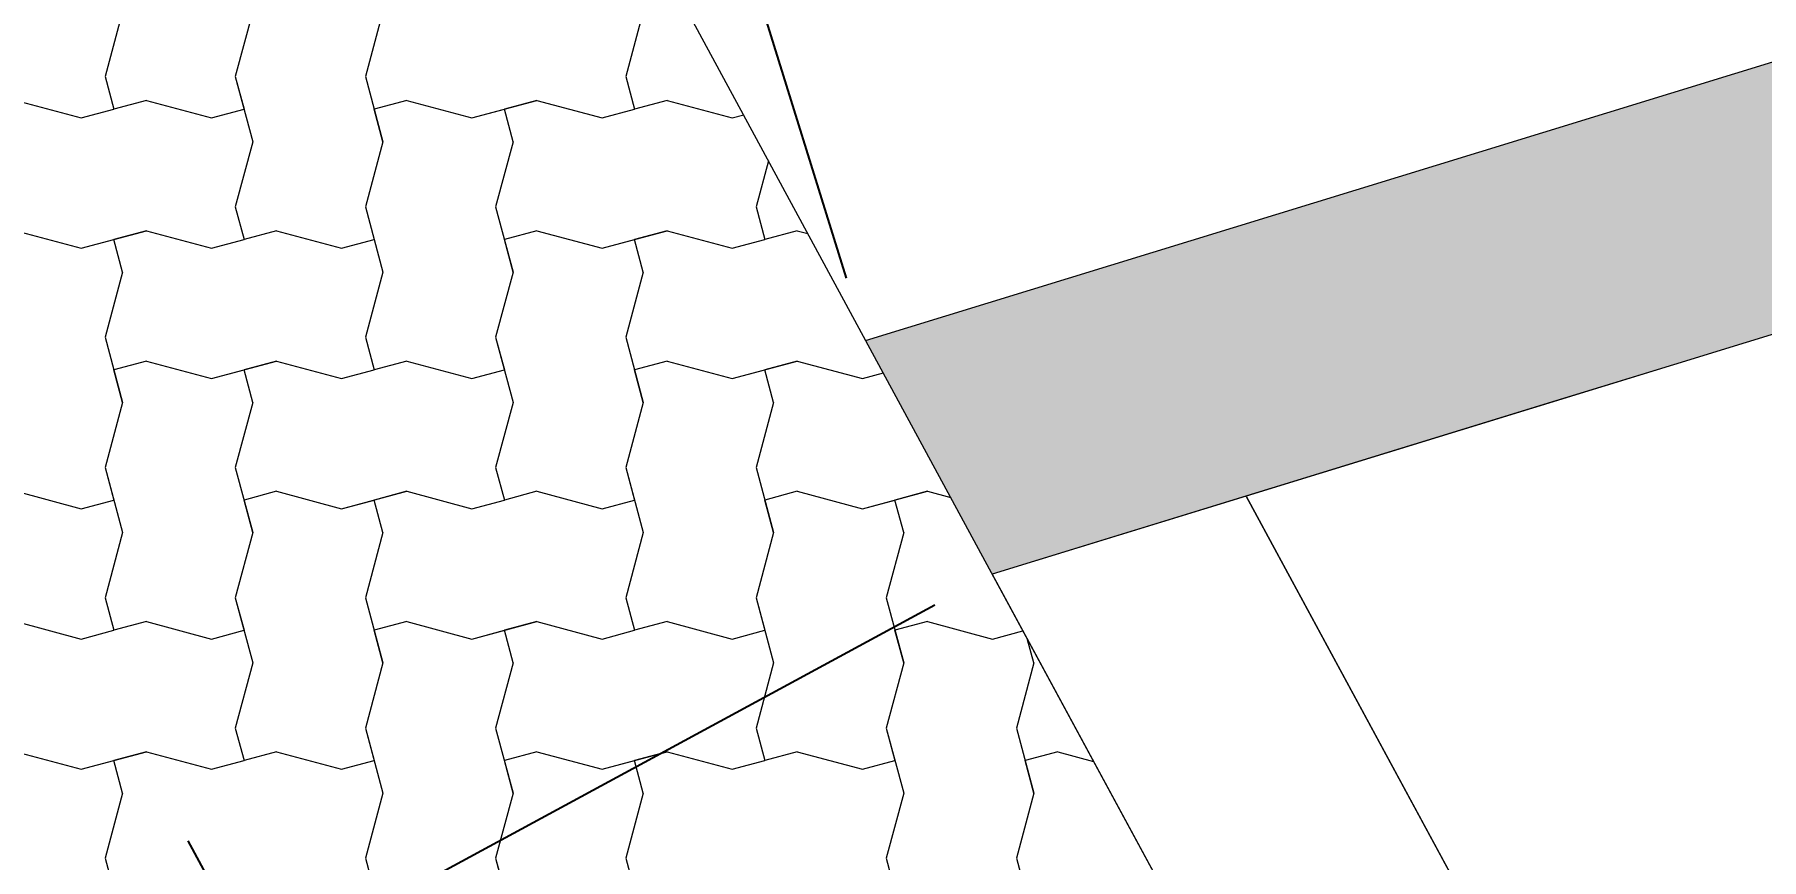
# Model space of a CAD drawing. Header units: metres. Extents: x -111189 to -108577, y -72951 to -72647.
# Drawn here: x -110204.92 to -110203.594, y -72654.143 to -72653.51 of the extents above; entities that cross this region are included whole.
import ezdxf

# ---------------------------------------------------------------- set-up
doc = ezdxf.new("R2010")
doc.units = ezdxf.units.M
doc.header["$MEASUREMENT"] = 0
doc.set_wipeout_variables(frame=1)
doc.linetypes.add('Wipeout_Contour', pattern=[1, 0, -1])
for name, color, linetype in [('00 - Muros - Pormenores', 7, 'Continuous'), ('02 - PASSEIOS', 7, 'Continuous'), ('07 - MUROS', 7, 'Continuous')]:
    doc.layers.add(name, color=color, linetype=linetype)
doc.styles.add('ESTILO_GERADO_3', font='AGENCYR.TTF')
doc.dimstyles.new('ESTILO_GERADO__2', dxfattribs={"dimtxt": 0.15, "dimasz": 0.057, "dimexe": 0.18, "dimexo": 0.05, "dimgap": 0, "dimtad": 1, "dimzin": 0, "dimdsep": 46, "dimtxsty": 'ESTILO_GERADO_3', "dimblk": 'ARROWHEAD_2', "dimblk1": 'ARROWHEAD_2', "dimblk2": 'ARROWHEAD_2', "dimcen": 0.09, "dimclrd": 7, "dimclre": 7, "dimclrt": 7, "dimadec": 0, "dimazin": 0, "dimtfac": 1, "dimtdec": 4, "dimtmove": 0, "dimatfit": 3, "dimfxl": 1, "dimtolj": 1, "dimtzin": 0, "dimarcsym": 0})

# ---------------------------------------------------------------- blocks, each defined once
blk = doc.blocks.new('Malha_6_1', base_point=(-111154.2753, -72928.9149))
at = {"layer": '07 - MUROS', "linetype": 'Continuous', "lineweight": 0}
blk.add_hatch(color=250, dxfattribs=at).paths.add_polyline_path([(-111154.2753, -72928.9149), (-111156.1365, -72929.5327), (-111159.09, -72930.4849), (-111164.2662, -72932.1225), (-111169.7538, -72933.8587), (-111170.2586, -72934.0184), (-111170.1617, -72934.1975), (-111169.6945, -72934.0497), (-111164.1649, -72932.3002), (-111159.0287, -72930.6752), (-111156.0735, -72929.7225), (-111154.2123, -72929.1048), (-111154.0247, -72929.0425), (-111154.0845, -72928.8516), (-111155.5736, -72924.1053), (-111156.9911, -72919.5843), (-111158.4787, -72914.7125), (-111159.2416, -72912.4995), (-111159.816, -72910.1515), (-111159.8677, -72909.9405), (-111160.0737, -72910.0093), (-111162.78, -72910.9139), (-111165.9934, -72911.9879), (-111178.3602, -72915.7838), (-111179.4098, -72916.106), (-111179.8807, -72916.2505), (-111179.7835, -72916.4299), (-111179.3505, -72916.2969), (-111178.3009, -72915.9747), (-111165.9179, -72912.1735), (-111162.7323, -72911.1088), (-111160.0103, -72910.199), (-111159.432, -72912.5631), (-111158.6677, -72914.7777), (-111157.2206, -72919.5177), (-111155.764, -72924.165)])
at = {"layer": '07 - MUROS', "color": 7, "linetype": 'Continuous', "lineweight": 13, "flags": 128}
blk.add_lwpolyline([(-111165.9179, -72912.1735), (-111178.3009, -72915.9747), (-111179.3505, -72916.2969), (-111179.7835, -72916.4299), (-111179.8807, -72916.2505), (-111179.4098, -72916.106), (-111178.3602, -72915.7838), (-111165.9934, -72911.9879)], dxfattribs=at)
blk = doc.blocks.new('*X25', base_point=(-110957.0649, -73026.2797))
at = {"layer": '02 - PASSEIOS', "color": 253, "linetype": 'Continuous', "lineweight": 9}
for p, q in [((-111180.4515, -72915.998), (-111180.4649, -72916.048)), ((-111180.3515, -72915.998), (-111180.3649, -72916.048)), ((-111180.3515, -72915.998), (-111180.3649, -72916.048)), ((-111180.2515, -72915.998), (-111180.2649, -72916.048)), ((-111180.0515, -72915.998), (-111180.0649, -72916.048)), ((-111180.4649, -72916.048), (-111180.4582, -72916.073)), ((-111180.3649, -72916.048), (-111180.3582, -72916.073)), ((-111180.3649, -72916.048), (-111180.3515, -72916.098)), ((-111180.2649, -72916.048), (-111180.2515, -72916.098)), ((-111180.0649, -72916.048), (-111180.0582, -72916.073)), ((-111180.5332, -72916.0663), (-111180.4832, -72916.0797)), ((-111180.5332, -72916.0663), (-111180.4832, -72916.0797)), ((-111180.4832, -72916.0797), (-111180.4582, -72916.073)), ((-111180.4832, -72916.0797), (-111180.4582, -72916.073)), ((-111180.4332, -72916.0663), (-111180.4582, -72916.073)), ((-111180.4332, -72916.0663), (-111180.3832, -72916.0797)), ((-111180.3832, -72916.0797), (-111180.3582, -72916.073)), ((-111180.2332, -72916.0663), (-111180.2582, -72916.073)), ((-111180.2332, -72916.0663), (-111180.2582, -72916.073)), ((-111180.2515, -72916.098), (-111180.2582, -72916.073)), ((-111180.2332, -72916.0663), (-111180.1832, -72916.0797)), ((-111180.2332, -72916.0663), (-111180.1832, -72916.0797)), ((-111180.1832, -72916.0797), (-111180.1332, -72916.0663)), ((-111180.1832, -72916.0797), (-111180.1582, -72916.073)), ((-111180.1332, -72916.0663), (-111180.1582, -72916.073)), ((-111180.1515, -72916.098), (-111180.1582, -72916.073)), ((-111180.1332, -72916.0663), (-111180.0832, -72916.0797)), ((-111180.1332, -72916.0663), (-111180.0832, -72916.0797)), ((-111180.0832, -72916.0797), (-111180.0582, -72916.073)), ((-111180.0832, -72916.0797), (-111180.0582, -72916.073)), ((-111180.0332, -72916.0663), (-111180.0582, -72916.073)), ((-111180.0332, -72916.0663), (-111179.9832, -72916.0797)), ((-111179.9832, -72916.0797), (-111179.9744, -72916.0774)), ((-111180.3515, -72916.098), (-111180.3649, -72916.148)), ((-111180.2515, -72916.098), (-111180.2649, -72916.148)), ((-111180.2515, -72916.098), (-111180.2649, -72916.148)), ((-111180.1515, -72916.098), (-111180.1649, -72916.148)), ((-111179.9554, -72916.1125), (-111179.9649, -72916.148)), ((-111180.3649, -72916.148), (-111180.3582, -72916.173)), ((-111180.2649, -72916.148), (-111180.2582, -72916.173)), ((-111180.2649, -72916.148), (-111180.2515, -72916.198)), ((-111180.1649, -72916.148), (-111180.1515, -72916.198)), ((-111179.9649, -72916.148), (-111179.9582, -72916.173)), ((-111180.5332, -72916.1663), (-111180.4832, -72916.1797)), ((-111180.5332, -72916.1663), (-111180.4832, -72916.1797)), ((-111180.4832, -72916.1797), (-111180.4332, -72916.1663)), ((-111180.4332, -72916.1663), (-111180.4582, -72916.173)), ((-111180.4332, -72916.1663), (-111180.3832, -72916.1797)), ((-111180.4332, -72916.1663), (-111180.3832, -72916.1797)), ((-111180.3332, -72916.1663), (-111180.3582, -72916.173)), ((-111180.3332, -72916.1663), (-111180.2832, -72916.1797)), ((-111180.1332, -72916.1663), (-111180.1582, -72916.173)), ((-111180.1332, -72916.1663), (-111180.1582, -72916.173)), ((-111180.1332, -72916.1663), (-111180.0832, -72916.1797)), ((-111180.1332, -72916.1663), (-111180.0832, -72916.1797)), ((-111180.0832, -72916.1797), (-111180.0332, -72916.1663)), ((-111180.0332, -72916.1663), (-111180.0582, -72916.173)), ((-111180.0332, -72916.1663), (-111179.9832, -72916.1797)), ((-111180.0332, -72916.1663), (-111179.9832, -72916.1797)), ((-111179.9332, -72916.1663), (-111179.9582, -72916.173)), ((-111179.9332, -72916.1663), (-111179.925, -72916.1685)), ((-111180.4832, -72916.1797), (-111180.4582, -72916.173)), ((-111180.4515, -72916.198), (-111180.4582, -72916.173)), ((-111180.3832, -72916.1797), (-111180.3582, -72916.173)), ((-111180.3832, -72916.1797), (-111180.3582, -72916.173)), ((-111180.2832, -72916.1797), (-111180.2582, -72916.173)), ((-111180.1515, -72916.198), (-111180.1582, -72916.173)), ((-111180.0832, -72916.1797), (-111180.0582, -72916.173)), ((-111180.0515, -72916.198), (-111180.0582, -72916.173)), ((-111179.9832, -72916.1797), (-111179.9582, -72916.173)), ((-111179.9832, -72916.1797), (-111179.9582, -72916.173)), ((-111180.4515, -72916.198), (-111180.4649, -72916.248)), ((-111180.2515, -72916.198), (-111180.2649, -72916.248)), ((-111180.1515, -72916.198), (-111180.1649, -72916.248)), ((-111180.1515, -72916.198), (-111180.1649, -72916.248)), ((-111180.0515, -72916.198), (-111180.0649, -72916.248)), ((-111180.4649, -72916.248), (-111180.4515, -72916.298)), ((-111180.2649, -72916.248), (-111180.2582, -72916.273)), ((-111180.1649, -72916.248), (-111180.1582, -72916.273)), ((-111180.1649, -72916.248), (-111180.1515, -72916.298)), ((-111180.0649, -72916.248), (-111180.0515, -72916.298)), ((-111180.4332, -72916.2663), (-111180.4582, -72916.273)), ((-111180.4332, -72916.2663), (-111180.4582, -72916.273)), ((-111180.4515, -72916.298), (-111180.4582, -72916.273)), ((-111180.4332, -72916.2663), (-111180.3832, -72916.2797)), ((-111180.4332, -72916.2663), (-111180.3832, -72916.2797)), ((-111180.3832, -72916.2797), (-111180.3332, -72916.2663)), ((-111180.3832, -72916.2797), (-111180.3582, -72916.273)), ((-111180.3332, -72916.2663), (-111180.3582, -72916.273)), ((-111180.3515, -72916.298), (-111180.3582, -72916.273)), ((-111180.3332, -72916.2663), (-111180.2832, -72916.2797)), ((-111180.3332, -72916.2663), (-111180.2832, -72916.2797)), ((-111180.2832, -72916.2797), (-111180.2582, -72916.273)), ((-111180.2832, -72916.2797), (-111180.2582, -72916.273)), ((-111180.2332, -72916.2663), (-111180.2582, -72916.273)), ((-111180.2332, -72916.2663), (-111180.1832, -72916.2797)), ((-111180.1832, -72916.2797), (-111180.1582, -72916.273)), ((-111180.0332, -72916.2663), (-111180.0582, -72916.273)), ((-111180.0332, -72916.2663), (-111180.0582, -72916.273)), ((-111180.0515, -72916.298), (-111180.0582, -72916.273)), ((-111180.0332, -72916.2663), (-111179.9832, -72916.2797)), ((-111180.0332, -72916.2663), (-111179.9832, -72916.2797)), ((-111179.9832, -72916.2797), (-111179.9332, -72916.2663)), ((-111179.9832, -72916.2797), (-111179.9582, -72916.273)), ((-111179.9332, -72916.2663), (-111179.9582, -72916.273)), ((-111179.9515, -72916.298), (-111179.9582, -72916.273)), ((-111179.9332, -72916.2663), (-111179.8832, -72916.2797)), ((-111179.9332, -72916.2663), (-111179.8832, -72916.2797)), ((-111179.8832, -72916.2797), (-111179.8671, -72916.2754)), ((-111179.8832, -72916.2797), (-111179.8671, -72916.2754)), ((-111180.4515, -72916.298), (-111180.4649, -72916.348)), ((-111180.4515, -72916.298), (-111180.4649, -72916.348)), ((-111180.3515, -72916.298), (-111180.3649, -72916.348)), ((-111180.1515, -72916.298), (-111180.1649, -72916.348)), ((-111180.0515, -72916.298), (-111180.0649, -72916.348)), ((-111180.0515, -72916.298), (-111180.0649, -72916.348)), ((-111179.9515, -72916.298), (-111179.9649, -72916.348)), ((-111180.4649, -72916.348), (-111180.4582, -72916.373)), ((-111180.4649, -72916.348), (-111180.4515, -72916.398)), ((-111180.3649, -72916.348), (-111180.3515, -72916.398)), ((-111180.1649, -72916.348), (-111180.1582, -72916.373)), ((-111180.0649, -72916.348), (-111180.0582, -72916.373)), ((-111180.0649, -72916.348), (-111180.0515, -72916.398)), ((-111179.9649, -72916.348), (-111179.9515, -72916.398)), ((-111180.5332, -72916.3663), (-111180.4832, -72916.3797)), ((-111180.3332, -72916.3663), (-111180.3582, -72916.373)), ((-111180.3332, -72916.3663), (-111180.3582, -72916.373)), ((-111180.3332, -72916.3663), (-111180.2832, -72916.3797)), ((-111180.3332, -72916.3663), (-111180.2832, -72916.3797)), ((-111180.2832, -72916.3797), (-111180.2332, -72916.3663)), ((-111180.2332, -72916.3663), (-111180.2582, -72916.373)), ((-111180.2332, -72916.3663), (-111180.1832, -72916.3797)), ((-111180.2332, -72916.3663), (-111180.1832, -72916.3797)), ((-111180.1332, -72916.3663), (-111180.1582, -72916.373)), ((-111180.1332, -72916.3663), (-111180.0832, -72916.3797)), ((-111179.9332, -72916.3663), (-111179.9582, -72916.373)), ((-111179.9332, -72916.3663), (-111179.9582, -72916.373)), ((-111179.9332, -72916.3663), (-111179.8832, -72916.3797)), ((-111179.9332, -72916.3663), (-111179.8832, -72916.3797)), ((-111179.8832, -72916.3797), (-111179.8332, -72916.3663)), ((-111179.8332, -72916.3663), (-111179.8582, -72916.373)), ((-111179.8332, -72916.3663), (-111179.8153, -72916.3711)), ((-111179.8332, -72916.3663), (-111179.8153, -72916.3711)), ((-111180.4832, -72916.3797), (-111180.4582, -72916.373)), ((-111180.3515, -72916.398), (-111180.3582, -72916.373)), ((-111180.2832, -72916.3797), (-111180.2582, -72916.373)), ((-111180.2515, -72916.398), (-111180.2582, -72916.373)), ((-111180.1832, -72916.3797), (-111180.1582, -72916.373)), ((-111180.1832, -72916.3797), (-111180.1582, -72916.373)), ((-111180.0832, -72916.3797), (-111180.0582, -72916.373)), ((-111179.9515, -72916.398), (-111179.9582, -72916.373)), ((-111179.8832, -72916.3797), (-111179.8582, -72916.373)), ((-111179.8515, -72916.398), (-111179.8582, -72916.373)), ((-111180.4515, -72916.398), (-111180.4649, -72916.448)), ((-111180.3515, -72916.398), (-111180.3649, -72916.448)), ((-111180.3515, -72916.398), (-111180.3649, -72916.448)), ((-111180.2515, -72916.398), (-111180.2649, -72916.448)), ((-111180.0515, -72916.398), (-111180.0649, -72916.448)), ((-111179.9515, -72916.398), (-111179.9649, -72916.448)), ((-111179.9515, -72916.398), (-111179.9649, -72916.448)), ((-111179.8515, -72916.398), (-111179.8649, -72916.448)), ((-111180.4649, -72916.448), (-111180.4582, -72916.473)), ((-111180.3649, -72916.448), (-111180.3582, -72916.473)), ((-111180.3649, -72916.448), (-111180.3515, -72916.498)), ((-111180.2649, -72916.448), (-111180.2515, -72916.498)), ((-111180.0649, -72916.448), (-111180.0582, -72916.473)), ((-111179.9649, -72916.448), (-111179.9582, -72916.473)), ((-111179.9649, -72916.448), (-111179.9515, -72916.498)), ((-111179.8649, -72916.448), (-111179.8515, -72916.498)), ((-111180.5332, -72916.4663), (-111180.4832, -72916.4797)), ((-111180.5332, -72916.4663), (-111180.4832, -72916.4797)), ((-111180.4832, -72916.4797), (-111180.4582, -72916.473)), ((-111180.4832, -72916.4797), (-111180.4582, -72916.473)), ((-111180.4332, -72916.4663), (-111180.4582, -72916.473)), ((-111180.4332, -72916.4663), (-111180.3832, -72916.4797)), ((-111180.3832, -72916.4797), (-111180.3582, -72916.473)), ((-111180.2332, -72916.4663), (-111180.2582, -72916.473)), ((-111180.2332, -72916.4663), (-111180.2582, -72916.473)), ((-111180.2515, -72916.498), (-111180.2582, -72916.473)), ((-111180.2332, -72916.4663), (-111180.1832, -72916.4797)), ((-111180.2332, -72916.4663), (-111180.1832, -72916.4797)), ((-111180.1832, -72916.4797), (-111180.1332, -72916.4663)), ((-111180.1832, -72916.4797), (-111180.1582, -72916.473)), ((-111180.1332, -72916.4663), (-111180.1582, -72916.473)), ((-111180.1515, -72916.498), (-111180.1582, -72916.473)), ((-111180.1332, -72916.4663), (-111180.0832, -72916.4797)), ((-111180.1332, -72916.4663), (-111180.0832, -72916.4797)), ((-111180.0832, -72916.4797), (-111180.0582, -72916.473)), ((-111180.0832, -72916.4797), (-111180.0582, -72916.473)), ((-111180.0332, -72916.4663), (-111180.0582, -72916.473)), ((-111180.0332, -72916.4663), (-111179.9832, -72916.4797)), ((-111179.9832, -72916.4797), (-111179.9582, -72916.473)), ((-111179.8332, -72916.4663), (-111179.8582, -72916.473)), ((-111179.8332, -72916.4663), (-111179.8582, -72916.473)), ((-111179.8515, -72916.498), (-111179.8582, -72916.473)), ((-111179.8332, -72916.4663), (-111179.7832, -72916.4797)), ((-111179.8332, -72916.4663), (-111179.7832, -72916.4797)), ((-111179.7832, -72916.4797), (-111179.7599, -72916.4735)), ((-111179.7832, -72916.4797), (-111179.7599, -72916.4735)), ((-111179.7515, -72916.498), (-111179.7563, -72916.4802)), ((-111180.3515, -72916.498), (-111180.3649, -72916.548)), ((-111180.2515, -72916.498), (-111180.2649, -72916.548)), ((-111180.2515, -72916.498), (-111180.2649, -72916.548)), ((-111180.1515, -72916.498), (-111180.1649, -72916.548)), ((-111179.9515, -72916.498), (-111179.9649, -72916.548)), ((-111179.8515, -72916.498), (-111179.8649, -72916.548)), ((-111179.8515, -72916.498), (-111179.8649, -72916.548)), ((-111179.7515, -72916.498), (-111179.7649, -72916.548)), ((-111180.3649, -72916.548), (-111180.3582, -72916.573)), ((-111180.2649, -72916.548), (-111180.2582, -72916.573)), ((-111180.2649, -72916.548), (-111180.2515, -72916.598)), ((-111180.1649, -72916.548), (-111180.1515, -72916.598)), ((-111179.9649, -72916.548), (-111179.9582, -72916.573)), ((-111179.8649, -72916.548), (-111179.8582, -72916.573)), ((-111179.8649, -72916.548), (-111179.8515, -72916.598)), ((-111179.7649, -72916.548), (-111179.7515, -72916.598)), ((-111180.5332, -72916.5663), (-111180.4832, -72916.5797)), ((-111180.5332, -72916.5663), (-111180.4832, -72916.5797)), ((-111180.4832, -72916.5797), (-111180.4332, -72916.5663)), ((-111180.4332, -72916.5663), (-111180.4582, -72916.573)), ((-111180.4332, -72916.5663), (-111180.3832, -72916.5797)), ((-111180.4332, -72916.5663), (-111180.3832, -72916.5797)), ((-111180.3332, -72916.5663), (-111180.3582, -72916.573)), ((-111180.3332, -72916.5663), (-111180.2832, -72916.5797)), ((-111180.1332, -72916.5663), (-111180.1582, -72916.573)), ((-111180.1332, -72916.5663), (-111180.1582, -72916.573)), ((-111180.1332, -72916.5663), (-111180.0832, -72916.5797)), ((-111180.1332, -72916.5663), (-111180.0832, -72916.5797)), ((-111180.0832, -72916.5797), (-111180.0332, -72916.5663)), ((-111180.0332, -72916.5663), (-111180.0582, -72916.573)), ((-111180.0332, -72916.5663), (-111179.9832, -72916.5797)), ((-111180.0332, -72916.5663), (-111179.9832, -72916.5797)), ((-111179.9332, -72916.5663), (-111179.9582, -72916.573)), ((-111179.9332, -72916.5663), (-111179.8832, -72916.5797)), ((-111179.7332, -72916.5663), (-111179.7582, -72916.573)), ((-111179.7332, -72916.5663), (-111179.7582, -72916.573)), ((-111179.7332, -72916.5663), (-111179.7056, -72916.5737)), ((-111179.7332, -72916.5663), (-111179.7056, -72916.5737)), ((-111180.4832, -72916.5797), (-111180.4582, -72916.573)), ((-111180.4515, -72916.598), (-111180.4582, -72916.573)), ((-111180.3832, -72916.5797), (-111180.3582, -72916.573)), ((-111180.3832, -72916.5797), (-111180.3582, -72916.573)), ((-111180.2832, -72916.5797), (-111180.2582, -72916.573)), ((-111180.1515, -72916.598), (-111180.1582, -72916.573)), ((-111180.0832, -72916.5797), (-111180.0582, -72916.573)), ((-111180.0515, -72916.598), (-111180.0582, -72916.573)), ((-111179.9832, -72916.5797), (-111179.9582, -72916.573)), ((-111179.9832, -72916.5797), (-111179.9582, -72916.573)), ((-111179.8832, -72916.5797), (-111179.8582, -72916.573)), ((-111179.7515, -72916.598), (-111179.7582, -72916.573)), ((-111180.4515, -72916.598), (-111180.4649, -72916.648)), ((-111180.2515, -72916.598), (-111180.2649, -72916.648)), ((-111180.1515, -72916.598), (-111180.1649, -72916.648)), ((-111180.1515, -72916.598), (-111180.1649, -72916.648)), ((-111180.0515, -72916.598), (-111180.0649, -72916.648)), ((-111179.8515, -72916.598), (-111179.8649, -72916.648)), ((-111179.7515, -72916.598), (-111179.7649, -72916.648)), ((-111179.7515, -72916.598), (-111179.7649, -72916.648)), ((-111180.4649, -72916.648), (-111180.4515, -72916.698)), ((-111180.2649, -72916.648), (-111180.2582, -72916.673)), ((-111180.1649, -72916.648), (-111180.1582, -72916.673)), ((-111180.1649, -72916.648), (-111180.1515, -72916.698)), ((-111180.0649, -72916.648), (-111180.0515, -72916.698)), ((-111179.8649, -72916.648), (-111179.8582, -72916.673)), ((-111179.7649, -72916.648), (-111179.7582, -72916.673)), ((-111179.7649, -72916.648), (-111179.7515, -72916.698))]:
    blk.add_line(p, q, dxfattribs=at)
blk = doc.blocks.new('Malha_8_1', base_point=(-111182.45, -72914.5203))
at = {"color": 254, "linetype": 'Wipeout_Contour', "lineweight": 0, "ltscale": 1861428.278801215}
blk.add_wipeout([(-111182.45, -72914.5203), (-111181.1398, -72916.9324), (-111179.283, -72920.3506), (-111178.6992, -72921.4255), (-111173.1932, -72931.5618), (-111171.3979, -72934.867), (-111163.9365, -72948.6033), (-111162.5896, -72948.18), (-111170.1617, -72934.1975), (-111171.9536, -72930.8885), (-111177.4458, -72920.7467), (-111178.0283, -72919.6711), (-111179.8807, -72916.2505), (-111181.0503, -72914.0907)], dxfattribs=at).dxf.layer = '02 - PASSEIOS'
at = {"layer": '02 - PASSEIOS', "color": 7, "linetype": 'Continuous', "lineweight": 13, "flags": 128}
blk.add_lwpolyline([(-111182.45, -72914.5203), (-111181.0503, -72914.0907), (-111179.8807, -72916.2505), (-111178.0283, -72919.6711), (-111177.4458, -72920.7467), (-111171.9536, -72930.8885), (-111170.1617, -72934.1975), (-111162.5896, -72948.18), (-111163.9365, -72948.6033), (-111171.3979, -72934.867), (-111173.1932, -72931.5618), (-111178.6992, -72921.4255), (-111179.283, -72920.3506), (-111181.1398, -72916.9324)], close=True, dxfattribs=at)
at = {"layer": '02 - PASSEIOS', "color": 7, "lineweight": 13}
blk.add_blockref('*X25', (-110957.0649, -73026.2797), dxfattribs=at)
blk = doc.blocks.new('Malha_10_1', base_point=(-111179.5982, -72916.772))
at = {"layer": '07 - MUROS', "color": 7, "linetype": 'Continuous', "lineweight": 13, "flags": 128}
blk.add_lwpolyline([(-111179.5982, -72916.772), (-111179.4223, -72916.6768), (-111179.5885, -72916.37), (-111179.7835, -72916.4299)], close=True, dxfattribs=at)
blk = doc.blocks.new('Malha_15_1', base_point=(-111178.4921, -72916.0334))
at = {"color": 254, "linetype": 'Wipeout_Contour', "lineweight": 0, "ltscale": 531829.293544}
blk.add_wipeout([(-111178.4921, -72916.0334), (-111179.5885, -72916.37), (-111177.9792, -72919.3417), (-111177.5091, -72919.1956)], dxfattribs=at).dxf.layer = '07 - MUROS'
at = {"layer": '07 - MUROS', "color": 7, "linetype": 'Continuous', "lineweight": 13, "flags": 128}
blk.add_lwpolyline([(-111178.4921, -72916.0334), (-111179.5885, -72916.37), (-111177.9792, -72919.3417), (-111177.5091, -72919.1956)], close=True, dxfattribs=at)
blk = doc.blocks.new('ARROWHEAD_2')
at = {"color": 0, "linetype": 'Continuous', "lineweight": 0}
for p, q in [((-0.378, -0.655), (0.378, 0.655)), ((0, 0), (-1, 0))]:
    blk.add_line(p, q, dxfattribs=at)
blk = doc.blocks.new('*D3275')
at = {"layer": '00 - Muros - Pormenores', "color": 7, "linetype": 'Continuous', "lineweight": -2, "transparency": 16777216}
for p, q in [((-110204.2289, -72653.9478), (-110204.9064, -72654.3147)), ((-110204.7753, -72654.1789), (-110204.8024, -72654.1288)), ((-110204.7481, -72654.229), (-110204.6916, -72654.3334)), ((-110204.0436, -72654.29), (-110204.7211, -72654.6569)), ((-110204.5628, -72654.5712), (-110204.5684, -72654.561)), ((-110204.5357, -72654.6213), (-110204.5086, -72654.6714))]:
    blk.add_line(p, q, dxfattribs=at)
at = {"layer": 'Defpoints', "color": 0, "linetype": 'Continuous', "transparency": 16777216}
for p in [(-110204.1849, -72653.924), (-110203.9996, -72654.2662), (-110204.5628, -72654.5712)]:
    blk.add_point(p, dxfattribs=at)
at = {"layer": '00 - Muros - Pormenores', "color": 7, "linetype": 'Continuous', "lineweight": -2, "transparency": 16777216, "xscale": 0.05700000000000001, "yscale": 0.05700000000000001, "zscale": 0.05700000000000001}
for p, rotation in [((-110204.7481, -72654.229), 298.4372769105561), ((-110204.5628, -72654.5712), 118.4372769105561)]:
    blk.add_blockref('ARROWHEAD_2', p, dxfattribs=dict(at, rotation=rotation))
at = {"layer": '00 - Muros - Pormenores', "color": 7, "linetype": 'Continuous', "lineweight": 5, "transparency": 16777216, "insert": (-110204.63, -72654.4472), "char_height": 0.15, "attachment_point": 5, "rotation": 298.4373, "style": 'ESTILO_GERADO_3'}
blk.add_mtext('\\A1;0.39', dxfattribs=at)
blk = doc.blocks.new('*D3272')
at = {"layer": '00 - Muros - Pormenores', "color": 7, "linetype": 'Continuous', "lineweight": -2, "transparency": 16777216}
for p, q in [((-110189.4811, -72648.5362), (-110189.5508, -72648.3118)), ((-110189.5518, -72648.5006), (-110196.7526, -72650.7391)), ((-110204.4161, -72653.1214), (-110197.0394, -72650.8282)), ((-110204.2969, -72653.6969), (-110204.524, -72652.9664))]:
    blk.add_line(p, q, dxfattribs=at)
at = {"layer": 'Defpoints', "color": 0, "linetype": 'Continuous', "transparency": 16777216}
for p in [(-110189.4662, -72648.584), (-110204.4705, -72653.1383), (-110204.2821, -72653.7446)]:
    blk.add_point(p, dxfattribs=at)
at = {"layer": '00 - Muros - Pormenores', "color": 7, "linetype": 'Continuous', "lineweight": -2, "transparency": 16777216, "xscale": 0.05700000000000001, "yscale": 0.05700000000000001, "zscale": 0.05700000000000001}
for p, rotation in [((-110189.4974, -72648.4837), 17.26850926959923), ((-110204.4705, -72653.1383), 197.2685092695993)]:
    blk.add_blockref('ARROWHEAD_2', p, dxfattribs=dict(at, rotation=rotation))
at = {"layer": '00 - Muros - Pormenores', "color": 7, "linetype": 'Continuous', "lineweight": 5, "transparency": 16777216, "insert": (-110196.896, -72650.7836), "char_height": 0.15, "attachment_point": 5, "rotation": 17.2685, "style": 'ESTILO_GERADO_3'}
blk.add_mtext('\\A1;15.68', dxfattribs=at)

msp = doc.modelspace()

# ---------------------------------------------------------------- block references
at = {"layer": '07 - MUROS', "color": 7, "lineweight": 13}
msp.add_blockref('Malha_6_1', (-110178.6767, -72666.4091), dxfattribs=at)

# ---------------------------------------------------------------- next in the draw order: block references
at = {"layer": '02 - PASSEIOS', "color": 7, "lineweight": 13}
msp.add_blockref('Malha_8_1', (-110206.8514, -72652.0145), dxfattribs=at)

# ---------------------------------------------------------------- next in the draw order: block references
at = {"layer": '07 - MUROS', "color": 7, "lineweight": 13}
msp.add_blockref('Malha_10_1', (-110203.9996, -72654.2662), dxfattribs=at)

# ---------------------------------------------------------------- next in the draw order: dimensions: what is measured, and where the dimension line sits
at = {"layer": '00 - Muros - Pormenores', "color": 7, "linetype": 'Continuous', "lineweight": 5}
dim = msp.add_linear_dim(base=(-110204.5628, -72654.5712), p1=(-110204.1849, -72653.924), p2=(-110203.9996, -72654.2662), angle=298.4373, dimstyle='ESTILO_GERADO__2', dxfattribs=at)
dim.commit()
dim.dimension.update_dxf_attribs({"geometry": '*D3275', "text_midpoint": (-110204.63, -72654.4472), "dimtype": 160, "text_rotation": 298.4373})

# ---------------------------------------------------------------- next in the draw order: block references
at = {"layer": '07 - MUROS', "color": 7, "lineweight": 13}
msp.add_blockref('Malha_15_1', (-110202.8935, -72653.5276), dxfattribs=at)

# ---------------------------------------------------------------- next in the draw order: dimensions: what is measured, and where the dimension line sits
at = {"layer": '00 - Muros - Pormenores', "color": 7, "linetype": 'Continuous', "lineweight": 5}
dim = msp.add_linear_dim(base=(-110204.4705, -72653.1383), p1=(-110189.4662, -72648.584), p2=(-110204.2821, -72653.7446), angle=197.2685, dimstyle='ESTILO_GERADO__2', dxfattribs=at)
dim.commit()
dim.dimension.update_dxf_attribs({"geometry": '*D3272', "text_midpoint": (-110196.896, -72650.7836), "dimtype": 160, "text_rotation": 17.2685})

doc.saveas('drawing.dxf')
